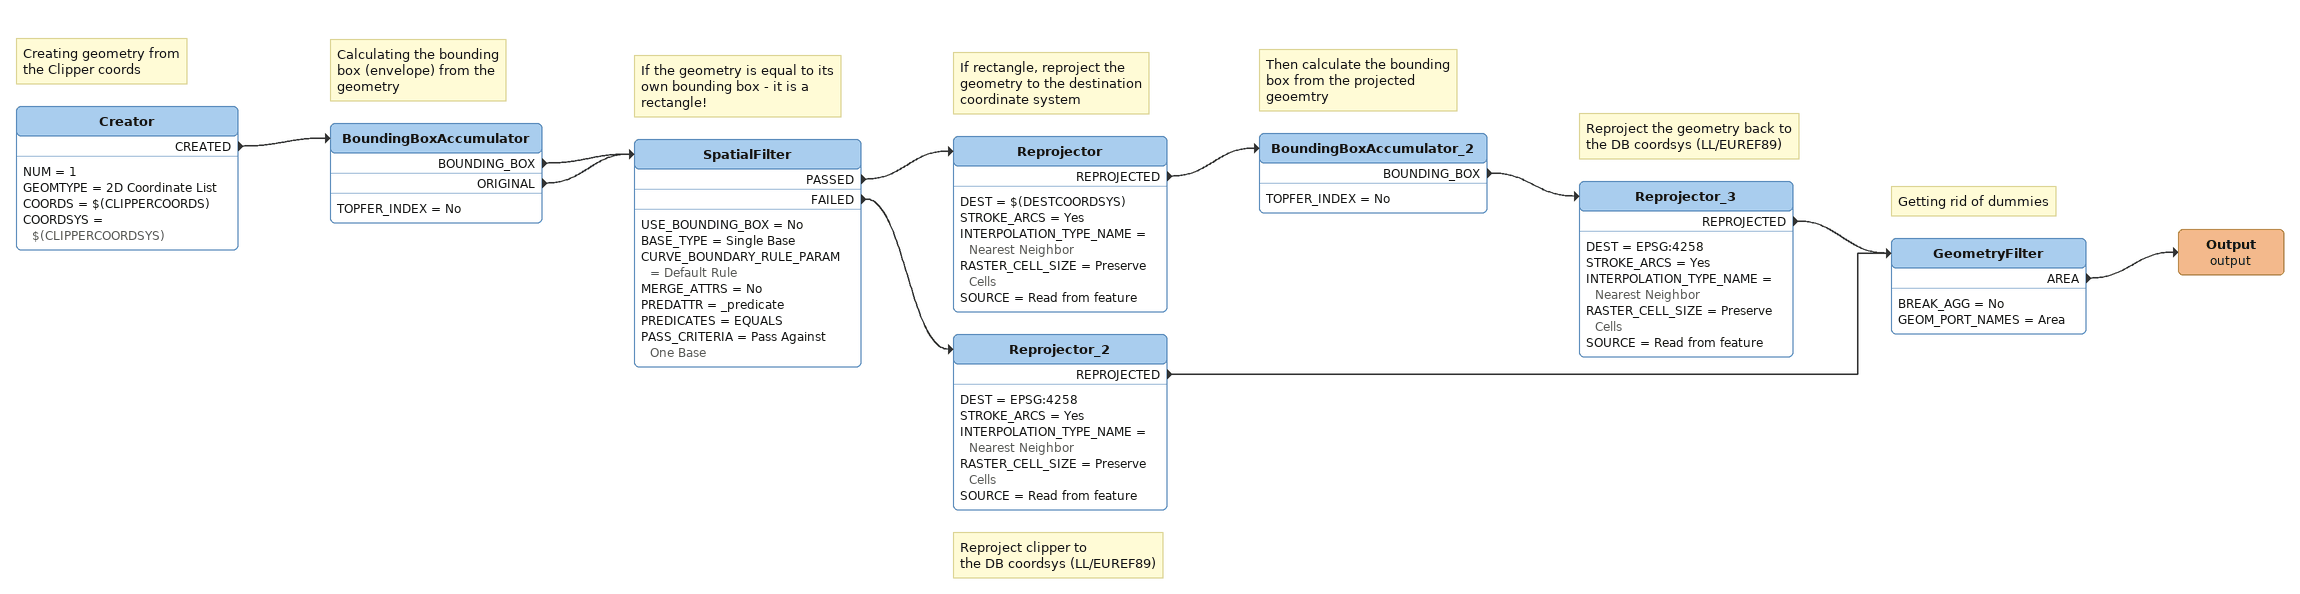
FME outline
Note: Creating geometry from / the Clipper coords
Creator
    NUM = 1
    GEOMTYPE = 2D Coordinate List
    COORDS = $(CLIPPERCOORDS)
    COORDSYS = $(CLIPPERCOORDSYS)
    CREATED -> BoundingBoxAccumulator
Note: Calculating the bounding / box (envelope) from the geometry
BoundingBoxAccumulator
    TOPFER_INDEX = No
    BOUNDING_BOX -> SpatialFilter
    ORIGINAL -> SpatialFilter
Note: If the geometry is equal to its / own bounding box - it is a rectangle!
SpatialFilter
    USE_BOUNDING_BOX = No
    BASE_TYPE = Single Base
    CURVE_BOUNDARY_RULE_PARAM = Default Rule
    MERGE_ATTRS = No
    PREDATTR = _predicate
    PREDICATES = EQUALS
    PASS_CRITERIA = Pass Against One Base
    PASSED -> Reprojector
    FAILED -> Reprojector_2
Note: If rectangle, reproject the / geometry to the destination / coordinate system
Reprojector
    DEST = $(DESTCOORDSYS)
    STROKE_ARCS = Yes
    INTERPOLATION_TYPE_NAME = Nearest Neighbor
    RASTER_CELL_SIZE = Preserve Cells
    SOURCE = Read from feature
    REPROJECTED -> BoundingBoxAccumulator_2
Note: Then calculate the bounding / box from the projected geoemtry
BoundingBoxAccumulator_2
    TOPFER_INDEX = No
    BOUNDING_BOX -> Reprojector_3
Note: Reproject the geometry back to / the DB coordsys (LL/EUREF89)
Reprojector_3
    DEST = EPSG:4258
    STROKE_ARCS = Yes
    INTERPOLATION_TYPE_NAME = Nearest Neighbor
    RASTER_CELL_SIZE = Preserve Cells
    SOURCE = Read from feature
    REPROJECTED -> GeometryFilter
Note: Reproject clipper to / the DB coordsys (LL/EUREF89)
Reprojector_2
    DEST = EPSG:4258
    STROKE_ARCS = Yes
    INTERPOLATION_TYPE_NAME = Nearest Neighbor
    RASTER_CELL_SIZE = Preserve Cells
    SOURCE = Read from feature
    REPROJECTED -> GeometryFilter
Note: Getting rid of dummies
GeometryFilter
    BREAK_AGG = No
    GEOM_PORT_NAMES = Area
    AREA -> Output (output)
Output (output)
